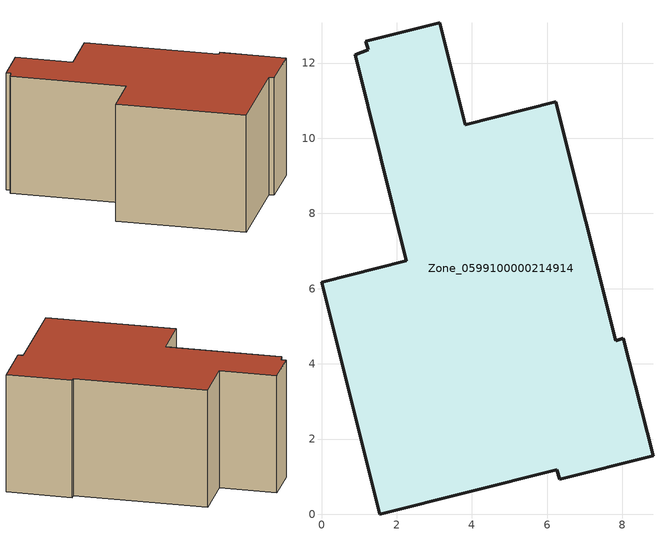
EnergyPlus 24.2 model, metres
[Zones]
Zone_0599100000214914
 floor ground (C_G): 8.03,4.68 8.81,1.56 6.33,0.93 6.26,1.18 1.55,0 0,6.17 2.26,6.74 0.9,12.21 1.24,12.35 1.18,12.58 3.14,13.07 3.82,10.36 6.23,10.97 7.82,4.62 z0
 wall outside (C_F): 3.82,10.36 3.14,13.07 1.18,12.58 1.24,12.35 0.9,12.21 2.26,6.74 0,6.17 1.55,0 6.26,1.18 6.33,0.93 8.81,1.56 8.03,4.68 7.82,4.62 6.23,10.97 3.82,10.36 z0:5.99
 roof outside (C_R): 1.24,12.35 0.9,12.21 2.26,6.74 0,6.17 1.55,0 6.26,1.18 6.33,0.93 8.81,1.56 8.03,4.68 7.82,4.62 6.23,10.97 3.82,10.36 3.14,13.07 1.18,12.58 z5.99
[BUILDING]
Pand.0599100000214914: North Axis=0; Terrain=City; Loads Convergence Tolerance Value=0.04; Temperature Convergence Tolerance Value=0.4; Solar Distribution=FullExterior; Maximum Number of Warmup Days=25; Minimum Number of Warmup Days=1
[Site:Location]
Rotterdam.The.Hague.AP_ZH_NLD Design_Conditions: Latitude=51.96; Longitude=4.45; Time Zone=1; Elevation=-4.5
[SITE:GROUNDTEMPERATURE:BUILDINGSURFACE]
18, 18, 18, 18, 18, 18, 18, 18, 18, 18, 18, 18
[MATERIAL] Thermal Absorptance=0.9; Solar Absorptance=0.7; Visible Absorptance=0.7
Name | Roughness | Thickness | Conductivity | Density | Specific Heat
G.TI.1965-1974 | MediumSmooth | 0.15 | 0.882353 | 540 | 1210
F.TI.1965-1974 | Rough | 0.3 | 0.697674 | 1920 | 840
R.TI.1965-1974 | MediumRough | 0.2 | 0.232558 | 1500 | 1000
[CONSTRUCTION]
C_G: G.TI.1965-1974
C_F: F.TI.1965-1974
C_R: R.TI.1965-1974
[ZONE]
Zone_0599100000214914: Type=1; Multiplier=1; Ceiling Height=Autocalculate; Volume=Autocalculate; Floor Area=autocalculate; Part of Total Floor Area=Yes
[ZONEINFILTRATION:DESIGNFLOWRATE]
Infil_Zone_0599100000214914: Zone or ZoneList or Space or SpaceList=Zone_0599100000214914; Schedule=AlwaysOn; Design Flow Rate Calculation Method=Flow/Area; Flow Rate per Floor Area=0.003; Constant Term Coefficient=1; Temperature Term Coefficient=0; Velocity Term Coefficient=0; Velocity Squared Term Coefficient=0
[HVACTEMPLATE:ZONE:IDEALLOADSAIRSYSTEM]
Zone_0599100000214914: Maximum Heating Supply Air Temperature=50; Minimum Cooling Supply Air Temperature=13; Maximum Heating Supply Air Humidity Ratio=0.0156; Minimum Cooling Supply Air Humidity Ratio=0.0077; Heating Limit=NoLimit; Cooling Limit=NoLimit; Dehumidification Control Type=ConstantSensibleHeatRatio; Cooling Sensible Heat Ratio=0.7; Dehumidification Setpoint=60; Humidification Control Type=None; Humidification Setpoint=30; Outdoor Air Method=None; Outdoor Air Flow Rate per Person=0.00944; Outdoor Air Flow Rate per Zone Floor Area=0; Outdoor Air Flow Rate per Zone=0; Demand Controlled Ventilation Type=None; Outdoor Air Economizer Type=NoEconomizer; Heat Recovery Type=None; Sensible Heat Recovery Effectiveness=0.7; Latent Heat Recovery Effectiveness=0.65
[ZONECONTROL:THERMOSTAT]
ThermostatControl_Zone_0599100000214914: Zone or ZoneList=Zone_0599100000214914; Control Type Schedule=DualSetpointControlType; Control 1=Thermostat_Zone_0599100000214914; Temperature Difference Between Cutout And Setpoint=0
[THERMOSTATSETPOINT:DUALSETPOINT]
Thermostat_Zone_0599100000214914: Heating Setpoint Temperature Schedule=HeatingSetpoint_Zone_0599100000214914; Cooling Setpoint Temperature Schedule=CoolingSetpoint_Zone_0599100000214914
[SCHEDULE:COMPACT]
HeatingSetpoint_Zone_0599100000214914: Through: 12/31, For: AllDays, Until: 24:00, 21
CoolingSetpoint_Zone_0599100000214914: Through: 12/31, For: AllDays, Until: 24:00, 24
DualSetpointControlType: Through: 12/31, For: AllDays, Until: 24:00, 4
AlwaysOn: Through: 12/31, For: AllDays, Until: 24:00, 1
